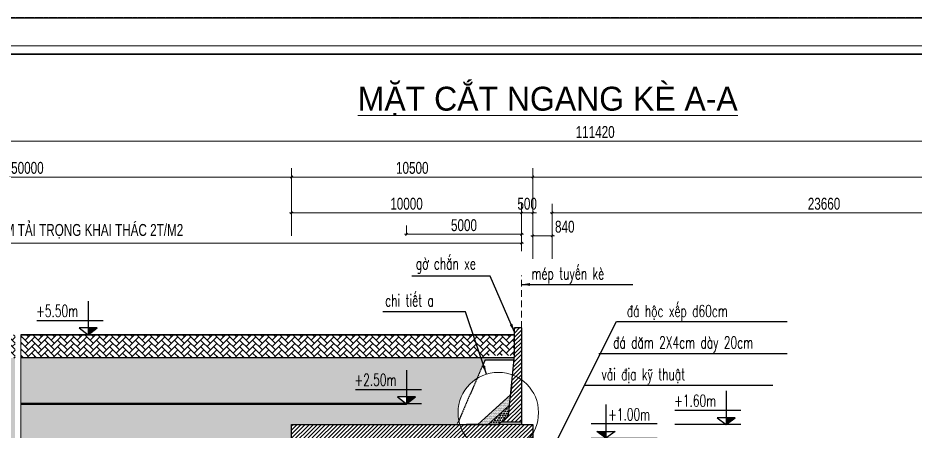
# Model space of a CAD drawing. Header units: millimetres. Extents: x -95488 to 835450, y -398213 to -214134.
# Drawn here: x -69913 to -30869, y -247112 to -229140 of the extents above; entities that cross this region are included whole.
import ezdxf
from ezdxf.enums import TextEntityAlignment as Align

# ---------------------------------------------------------------- set-up
doc = ezdxf.new("R2010")
doc.units = ezdxf.units.MM
doc.header["$MEASUREMENT"] = 0
doc.linetypes.add('HIDDEN', pattern=[0.375, 0.25, -0.125])
doc.layers.add('00 MV', color=3, linetype='Continuous', plot=False)
for name, color, linetype, lineweight in [('01 TEXT', 7, 'Continuous', 13), ('DIM', 177, 'Continuous', 20), ('TEXT', 2, 'Continuous', 20), ('THAY', 7, 'Continuous', 25)]:
    doc.layers.add(name, color=color, linetype=linetype, lineweight=lineweight)
for name, color, linetype in [('bao', 2, 'Continuous'), ('Border', 2, 'Continuous'), ('Bound', 1, 'Continuous'), ('DIMENSION', 4, 'Continuous'), ('DLINE', 4, 'Continuous'), ('Hatch', 250, 'Continuous'), ('hidden', 4, 'HIDDEN'), ('LDKT', 2, 'Continuous'), ('Net vang', 2, 'Continuous')]:
    doc.layers.add(name, color=color, linetype=linetype)
doc.styles.add('ROMANS', font='vnsimli.shx', dxfattribs={"width": 0.6})
doc.styles.add('TBV', font='VHHELS_0.TTF', dxfattribs={"width": 0.9, "height": 320})
doc.styles.add('THUONG', font='vnsimli.shx', dxfattribs={"width": 0.55})
doc.styles.add('TXTDIM', font='VNARIAL_0.TTF', dxfattribs={"width": 0.7})
doc.dimstyles.new('250', dxfattribs={"dimscale": 250, "dimtxt": 1.8, "dimasz": 1.5, "dimexe": 0.5, "dimexo": 0.5, "dimgap": 0.9, "dimtad": 1, "dimdec": 3, "dimlfac": 0.1, "dimdsep": 46, "dimtxsty": 'ROMANS', "dimcen": -0.5, "dimclrd": 4, "dimclre": 7, "dimclrt": 2, "dimadec": 3, "dimazin": 2, "dimtfac": 1, "dimtdec": 3, "dimtix": 1, "dimtmove": 1, "dimatfit": 3, "dimfxl": 1, "dimtolj": 1, "dimtzin": 0, "dimlwd": -1, "dimlwe": -1, "dimarcsym": 0})
doc.dimstyles.new('DIM 260', dxfattribs={"dimscale": 260, "dimtxt": 2, "dimasz": 0.3, "dimexe": 1.5, "dimexo": 0, "dimgap": 0.5, "dimtad": 1, "dimdec": 0, "dimzin": 12, "dimdsep": 46, "dimtxsty": 'TXTDIM', "dimblk": 'SLASH', "dimcen": 1.5, "dimclrd": 256, "dimclre": 256, "dimclrt": 2, "dimadec": 0, "dimazin": 0, "dimtfac": 1, "dimtdec": 0, "dimtix": 1, "dimtmove": 0, "dimatfit": 3, "dimldrblk": 'DOT', "dimfxl": 2, "dimtolj": 1, "dimtzin": 0, "dimlwd": 9, "dimlwe": 9, "dimarcsym": 1})
pattern_1 = [(45, (388041.33, 227777.03), (2e-14, 282.84271), [600, -200]), (135, (388182.76, 227918.46), (2e-14, 282.84271), [600, -200])]

# ---------------------------------------------------------------- blocks, each defined once
blk = doc.blocks.new('Caodo')
at = {"layer": 'DLINE'}
blk.add_hatch(color=256, dxfattribs=at).paths.add_polyline_path([(-0.02, 1.19), (-1.6, 1.19), (-0.02, -0.01)])
for p, q in [((-0.02, 5.85), (-0.02, -0.01)), ((8.89, 2.49), (-2.61, 2.49)), ((-0.02, -0.01), (-1.6, 1.19)), ((-1.6, 1.19), (1.56, 1.19)), ((1.56, 1.19), (-0.02, -0.01)), ((-2.61, -0.01), (8.89, -0.01))]:
    blk.add_line(p, q, dxfattribs=at)
blk = doc.blocks.new('SLASH')
at = {"layer": 'DIM', "color": 16, "linetype": 'Continuous'}
for p, q in [((-1.2, 0), (1.2, 0)), ((-0.6, -0.6), (0.6, 0.6))]:
    blk.add_line(p, q, dxfattribs=at)
blk = doc.blocks.new('*D32')
at = {"layer": 'Defpoints', "color": 0}
for p in [(-58001, -236061), (-81001, -238618), (-58001, -238618)]:
    blk.add_point(p, dxfattribs=at)
at = {"layer": 'DIM', "lineweight": 9}
for p, q in [((-81001, -238618), (-81001, -235671)), ((-58001, -238618), (-58001, -235671)), ((-80923, -236061), (-58079, -236061))]:
    blk.add_line(p, q, dxfattribs=at)
at = {"layer": 'DIM', "lineweight": 9, "xscale": 78, "yscale": 78, "zscale": 78, "rotation": 180}
blk.add_blockref('SLASH', (-81001, -236061), dxfattribs=at)
at = {"layer": 'DIM', "lineweight": 9, "xscale": 78, "yscale": 78, "zscale": 78}
blk.add_blockref('SLASH', (-58001, -236061), dxfattribs=at)
at = {"layer": 'DIM', "color": 2, "insert": (-69501, -235665), "char_height": 520, "attachment_point": 5, "style": 'TXTDIM'}
blk.add_mtext('\\A1;50000', dxfattribs=at)
blk = doc.blocks.new('_Dot')
at = {"color": 0, "linetype": 'ByBlock', "lineweight": -2}
blk.add_line((-0.5, 0), (-1, 0), dxfattribs=at)
at = {"color": 0, "linetype": 'ByBlock', "const_width": 0.5}
blk.add_lwpolyline([(-0.25, 0, 1), (0.25, 0, 1)], format="xyb", close=True, dxfattribs=at)
blk = doc.blocks.new('*D33')
at = {"layer": 'Defpoints', "color": 0}
for p in [(-47501, -236061), (-58001, -238618), (-47501, -238618)]:
    blk.add_point(p, dxfattribs=at)
at = {"layer": 'DIM', "lineweight": 9}
for p, q in [((-58001, -238618), (-58001, -235671)), ((-47501, -238618), (-47501, -235671)), ((-57923, -236061), (-47579, -236061))]:
    blk.add_line(p, q, dxfattribs=at)
at = {"layer": 'DIM', "lineweight": 9, "xscale": 78, "yscale": 78, "zscale": 78, "rotation": 180}
blk.add_blockref('SLASH', (-58001, -236061), dxfattribs=at)
at = {"layer": 'DIM', "lineweight": 9, "xscale": 78, "yscale": 78, "zscale": 78}
blk.add_blockref('SLASH', (-47501, -236061), dxfattribs=at)
at = {"layer": 'DIM', "color": 2, "insert": (-52751, -235665), "char_height": 520, "attachment_point": 5, "style": 'TXTDIM'}
blk.add_mtext('\\A1;10500', dxfattribs=at)
blk = doc.blocks.new('*D34')
at = {"layer": 'Defpoints', "color": 0}
for p in [(-2581, -236061), (-47501, -238618), (-2581, -238618)]:
    blk.add_point(p, dxfattribs=at)
at = {"layer": 'DIM', "lineweight": 9}
for p, q in [((-47501, -238618), (-47501, -235671)), ((-2581, -238618), (-2581, -235671)), ((-47423, -236061), (-2659, -236061))]:
    blk.add_line(p, q, dxfattribs=at)
at = {"layer": 'DIM', "lineweight": 9, "xscale": 78, "yscale": 78, "zscale": 78, "rotation": 180}
blk.add_blockref('SLASH', (-47501, -236061), dxfattribs=at)
at = {"layer": 'DIM', "lineweight": 9, "xscale": 78, "yscale": 78, "zscale": 78}
blk.add_blockref('SLASH', (-2581, -236061), dxfattribs=at)
at = {"layer": 'DIM', "color": 2, "insert": (-25041, -235665), "char_height": 520, "attachment_point": 5, "style": 'TXTDIM'}
blk.add_mtext('\\A1;44920', dxfattribs=at)
blk = doc.blocks.new('*D35')
at = {"layer": 'Defpoints', "color": 0}
for p in [(-48001, -237621), (-58001, -238618), (-48001, -238618)]:
    blk.add_point(p, dxfattribs=at)
at = {"layer": 'DIM', "lineweight": 9}
for p, q in [((-58001, -238618), (-58001, -237231)), ((-48001, -238618), (-48001, -237231)), ((-57923, -237621), (-48079, -237621))]:
    blk.add_line(p, q, dxfattribs=at)
at = {"layer": 'DIM', "lineweight": 9, "xscale": 78, "yscale": 78, "zscale": 78, "rotation": 180}
blk.add_blockref('SLASH', (-58001, -237621), dxfattribs=at)
at = {"layer": 'DIM', "lineweight": 9, "xscale": 78, "yscale": 78, "zscale": 78}
blk.add_blockref('SLASH', (-48001, -237621), dxfattribs=at)
at = {"layer": 'DIM', "color": 2, "insert": (-53001, -237225), "char_height": 520, "attachment_point": 5, "style": 'TXTDIM'}
blk.add_mtext('\\A1;10000', dxfattribs=at)
blk = doc.blocks.new('*D36')
at = {"layer": 'Defpoints', "color": 0}
for p in [(-46660, -238619), (-47501, -239617), (-46660, -239617)]:
    blk.add_point(p, dxfattribs=at)
at = {"layer": 'DIM', "lineweight": 9}
for p, q in [((-47501, -239617), (-47501, -238229)), ((-46660, -239617), (-46660, -238229)), ((-47423, -238619), (-46738, -238619))]:
    blk.add_line(p, q, dxfattribs=at)
at = {"layer": 'DIM', "lineweight": 9, "xscale": 78, "yscale": 78, "zscale": 78, "rotation": 180}
blk.add_blockref('SLASH', (-47501, -238619), dxfattribs=at)
at = {"layer": 'DIM', "lineweight": 9, "xscale": 78, "yscale": 78, "zscale": 78}
blk.add_blockref('SLASH', (-46660, -238619), dxfattribs=at)
at = {"layer": 'DIM', "color": 2, "insert": (-46114, -238224), "char_height": 520, "attachment_point": 5, "style": 'TXTDIM'}
blk.add_mtext('\\A1;840', dxfattribs=at)
blk = doc.blocks.new('*D37')
at = {"layer": 'Defpoints', "color": 0}
for p in [(-23001, -237621), (-46660, -238618), (-23001, -238618)]:
    blk.add_point(p, dxfattribs=at)
at = {"layer": 'DIM', "lineweight": 9}
for p, q in [((-46660, -238618), (-46660, -237231)), ((-23001, -238618), (-23001, -237231)), ((-46582, -237621), (-23079, -237621))]:
    blk.add_line(p, q, dxfattribs=at)
at = {"layer": 'DIM', "lineweight": 9, "xscale": 78, "yscale": 78, "zscale": 78, "rotation": 180}
blk.add_blockref('SLASH', (-46660, -237621), dxfattribs=at)
at = {"layer": 'DIM', "lineweight": 9, "xscale": 78, "yscale": 78, "zscale": 78}
blk.add_blockref('SLASH', (-23001, -237621), dxfattribs=at)
at = {"layer": 'DIM', "color": 2, "insert": (-34830, -237225), "char_height": 520, "attachment_point": 5, "style": 'TXTDIM'}
blk.add_mtext('\\A1;23660', dxfattribs=at)
blk = doc.blocks.new('*D47')
at = {"layer": 'Defpoints', "color": 0}
for p in [(-2581, -234501), (-87001, -238618), (-2581, -238618)]:
    blk.add_point(p, dxfattribs=at)
at = {"layer": 'DIM', "lineweight": 9}
for p, q in [((-87001, -238618), (-87001, -234111)), ((-2581, -238618), (-2581, -234111)), ((-86923, -234501), (-2659, -234501))]:
    blk.add_line(p, q, dxfattribs=at)
at = {"layer": 'DIM', "lineweight": 9, "xscale": 78, "yscale": 78, "zscale": 78, "rotation": 180}
blk.add_blockref('SLASH', (-87001, -234501), dxfattribs=at)
at = {"layer": 'DIM', "lineweight": 9, "xscale": 78, "yscale": 78, "zscale": 78}
blk.add_blockref('SLASH', (-2581, -234501), dxfattribs=at)
at = {"layer": 'DIM', "color": 2, "insert": (-44791, -234105), "char_height": 520, "attachment_point": 5, "style": 'TXTDIM'}
blk.add_mtext('\\A1;111420', dxfattribs=at)
blk = doc.blocks.new('*D48')
at = {"layer": 'Defpoints', "color": 0}
for p in [(-47501, -237621), (-48001, -238618), (-47501, -238618)]:
    blk.add_point(p, dxfattribs=at)
at = {"layer": 'DIM', "lineweight": 9}
for p, q in [((-48001, -238618), (-48001, -237231)), ((-47501, -238618), (-47501, -237231)), ((-48079, -237621), (-48157, -237621)), ((-48001, -237621), (-47501, -237621)), ((-47423, -237621), (-47345, -237621))]:
    blk.add_line(p, q, dxfattribs=at)
at = {"layer": 'DIM', "lineweight": 9, "xscale": 78, "yscale": 78, "zscale": 78}
blk.add_blockref('SLASH', (-48001, -237621), dxfattribs=at)
at = {"layer": 'DIM', "lineweight": 9, "xscale": 78, "yscale": 78, "zscale": 78, "rotation": 180}
blk.add_blockref('SLASH', (-47501, -237621), dxfattribs=at)
at = {"layer": 'DIM', "color": 2, "insert": (-47751, -237225), "char_height": 520, "attachment_point": 5, "style": 'TXTDIM'}
blk.add_mtext('\\A1;500', dxfattribs=at)
blk = doc.blocks.new('*D80')
at = {"layer": 'Defpoints', "color": 0}
for p in [(-53001, -238553), (-53001, -238553), (-48001, -238618)]:
    blk.add_point(p, dxfattribs=at)
at = {"layer": 'DIM', "lineweight": 9}
for p, q in [((-53001, -238553), (-53001, -238163)), ((-48001, -238618), (-48001, -238163)), ((-48079, -238553), (-52923, -238553))]:
    blk.add_line(p, q, dxfattribs=at)
at = {"layer": 'DIM', "lineweight": 9, "xscale": 78, "yscale": 78, "zscale": 78, "rotation": 180}
blk.add_blockref('SLASH', (-53001, -238553), dxfattribs=at)
at = {"layer": 'DIM', "lineweight": 9, "xscale": 78, "yscale": 78, "zscale": 78}
blk.add_blockref('SLASH', (-48001, -238553), dxfattribs=at)
at = {"layer": 'DIM', "color": 2, "insert": (-50501, -238158), "char_height": 520, "attachment_point": 5, "style": 'TXTDIM'}
blk.add_mtext('\\A1;5000', dxfattribs=at)
blk = doc.blocks.new('*D81')
at = {"layer": 'Defpoints', "color": 0}
for p in [(-88001, -238934), (-88001, -239289), (-48001, -239289)]:
    blk.add_point(p, dxfattribs=at)
at = {"layer": 'DIM', "lineweight": 9}
for p, q in [((-88001, -239289), (-88001, -238544)), ((-48001, -239289), (-48001, -238544)), ((-48079, -238934), (-87923, -238934))]:
    blk.add_line(p, q, dxfattribs=at)
at = {"layer": 'DIM', "lineweight": 9, "xscale": 78, "yscale": 78, "zscale": 78, "rotation": 180}
blk.add_blockref('SLASH', (-88001, -238934), dxfattribs=at)
at = {"layer": 'DIM', "lineweight": 9, "xscale": 78, "yscale": 78, "zscale": 78}
blk.add_blockref('SLASH', (-48001, -238934), dxfattribs=at)
at = {"layer": 'DIM', "color": 2, "insert": (-68001, -238421), "char_height": 520, "attachment_point": 5, "style": 'TXTDIM'}
blk.add_mtext('\\A1;PH{\\fArial|b0|i0|c0|p34;ẠM VI 60M TẢI TRỌNG KHAI THÁC 2T/M2}', dxfattribs=at)

msp = doc.modelspace()

# ---------------------------------------------------------------- hatches: boundary and pattern name
at = {"layer": 'Hatch'}
h = msp.add_hatch(dxfattribs=at)
h.set_pattern_fill('ANSI31', color=256, scale=1000, style=0)
h.set_pattern_definition([(45, (0, -1684.23), (-88.38835, 88.38835), [])])
h.paths.add_polyline_path([(-56900.8, -247427.5), (-56322.7, -247427.5, 0.1427326), (-56524.3, -246827.5), (-58000.8, -246827.5), (-58000.8, -248127.5), (-56900.8, -248127.5)])
h.paths.add_polyline_path([(-50676.7, -246827.5), (-52104.1, -246827.5), (-52108.5, -246830.9), (-52113, -246827.5), (-56524.3, -246827.5, -0.1427326), (-56322.7, -247427.5), (-50351.3, -247427.5, -0.0984794)])
h.paths.add_polyline_path([(-47500.8, -246827.5), (-48000.8, -246827.5), (-49000.8, -246827.5), (-49447.9, -246827.5), (-50676.7, -246827.5, 0.0984794), (-50351.3, -247427.5), (-47660, -247427.5, 0.0395282), (-47500.8, -247201.8)])
h.paths.add_polyline_path([(-47500.8, -247201.8, -0.0395282), (-47660, -247427.5), (-47500.8, -247427.5)], flags=17)
h.paths.add_polyline_path([(-48000.8, -244877.1, 0.0624306), (-48385.4, -244673.4), (-48561, -246429.5), (-48890.3, -246727.5), (-48000.8, -246727.5)])
h.paths.add_polyline_path([(-48000.8, -243727.5), (-48000.8, -242627.5), (-48300.8, -242627.5), (-48300.8, -243827.5), (-48385.4, -244673.4, -0.0624306), (-48000.8, -244877.1)])
h = msp.add_hatch(dxfattribs=at)
h.set_pattern_fill('AR-HBONE', color=256, scale=50, style=0)
h.set_pattern_definition(pattern_1)
h.paths.add_polyline_path([(-70038.5, -243927.5), (-70038.5, -242927.5), (-88000.8, -242927.5), (-88000.8, -243927.5)])
h.paths.add_polyline_path([(-69786.6, -242927.5), (-69786.6, -243927.5), (-69674.8, -243927.5), (-69674.8, -242927.5)])
h = msp.add_hatch(dxfattribs=at)
h.set_pattern_fill('AR-HBONE', color=256, scale=50, style=0)
h.set_pattern_definition(pattern_1)
h.paths.add_polyline_path([(-48300.8, -242927.5), (-69674.8, -242927.5), (-69674.8, -243927.5), (-49544.1, -243927.5), (-49500.8, -243827.5), (-48300.8, -243827.5)])
h = msp.add_hatch(dxfattribs=at)
h.set_pattern_fill('AR-SAND', color=256, scale=150, style=0)
h.paths.add_polyline_path([(-70038.5, -243927.5), (-88000.8, -243927.5), (-88000.8, -245927.5), (-70038.5, -245927.5)])
h.paths.add_polyline_path([(-70038.5, -245927.5), (-88000.8, -245927.5), (-88000.8, -246427.5), (-87000.8, -246427.5), (-81000.8, -248427.5), (-70038.5, -248427.5)])
h.paths.add_polyline_path([(-49933.5, -244826.1), (-49587.4, -244027.5), (-48320.8, -244027.5), (-48310.8, -243927.5), (-69786.6, -243927.5), (-69786.6, -245927.5), (-53000.8, -245927.5), (-53395.8, -245627.5), (-52605.8, -245627.5), (-53000.8, -245927.5), (-69786.6, -245927.5), (-69786.6, -248427.5), (-65140.8, -248427.5), (-64877.4, -248227.5), (-64614.1, -248427.5), (-59479.9, -248427.5), (-59100.8, -248227.5), (-58296.2, -248227.5, -0.1844826), (-58584.2, -247473.3, -0.7344681), (-56524.3, -246827.5), (-50800.8, -246827.5), (-50722.4, -246646.7, -0.0485357), (-50755.2, -246309.4, -0.2584883)])
h.paths.add_polyline_path([(-58000.8, -246827.5), (-56524.3, -246827.5, 0.7344681), (-58584.2, -247473.3, 0.1844826), (-58296.2, -248227.5), (-58100.8, -248227.5), (-58100.8, -248127.5), (-58000.8, -248127.5)], flags=17)
h.paths.add_polyline_path([(-78879, -245913.3), (-76333.5, -245913.3), (-76333.5, -244650.5), (-78879, -244650.5)], flags=24)
h.paths.add_polyline_path([(-83186.8, -245217.2), (-71712.2, -245217.2), (-71712.2, -243675.8), (-83186.8, -243675.8)], flags=9)
h.paths.add_polyline_path([(-55390, -245259.2), (-53327.3, -245259.2), (-53327.3, -244479.2), (-55390, -244479.2)], flags=24)
at = {"layer": 'Hatch', "lineweight": 30}
h = msp.add_hatch(dxfattribs=at)
h.set_pattern_fill('DOTS', color=4, scale=500, style=0)
h.set_pattern_definition([(0, (779981.62, -92926.402), (15.625, 31.25), [0, -31.25])])
h.paths.add_polyline_path([(-48516.5, -245984.6), (-48511.2, -245932), (-48472, -245539.7), (-49894.9, -246827.5), (-49447.9, -246827.5)])
at = {"layer": 'Hatch'}
h = msp.add_hatch(dxfattribs=at)
h.set_pattern_fill('TRIANG', color=256, scale=300, style=0)
h.set_pattern_definition([(60, (779981.62, -92926.4), (-56.25, 97.427858), [56.25, -56.25]), (120, (779981.62, -92926.4), (-112.5, 6e-08), [56.25, -56.25]), (0, (779953.5, -92877.69), (56.25, 97.427858), [56.25, -56.25])])
h.paths.add_polyline_path([(-48561, -246429.5), (-48516.5, -245984.6), (-49447.9, -246827.5), (-49000.8, -246827.5)])
h = msp.add_hatch(dxfattribs=at)
h.set_pattern_fill('ANSI31', color=256, scale=3200, style=0)
h.set_pattern_definition([(45, (0, -1684.23), (-282.8427, 282.8427), [])])
h.paths.add_polyline_path([(-21064.4, -285131.5), (-22450.8, -285131.5), (-22450.8, -286300.5), (-21064.4, -286300.5)])
h.paths.add_polyline_path([(-70038.5, -248427.5), (-81000.8, -248427.5), (-87000.8, -246427.5), (-88000.8, -246427.5), (-88000.8, -256627.5), (-70038.5, -256627.5)])
h.paths.add_polyline_path([(-83408.1, -248149), (-86408.1, -248149), (-86408.1, -247149)], flags=16)
h.paths.add_polyline_path([(-57813.1, -248545.7, -0.1300124), (-58296.2, -248227.5), (-59100.8, -248227.5), (-59824.5, -248609.3), (-59668.9, -248727.5), (-60458.9, -248727.5), (-60063.9, -248427.5), (-62291.3, -248427.5), (-64614.1, -248427.5), (-64482.5, -248527.5), (-65272.4, -248527.5), (-65140.8, -248427.5), (-69786.6, -248427.5), (-69786.6, -256627.5), (-58967.6, -256627.5)])
h.paths.add_polyline_path([(-57700.8, -251295.3), (-58462.5, -256627.5), (-57700.8, -256627.5)])
h.paths.add_polyline_path([(-56200.8, -248227.5), (-56609.8, -248227.5, -0.1783779), (-57300.8, -248594.3), (-57300.8, -256627.5), (-56200.8, -256627.5)])
h.paths.add_polyline_path([(-54700.8, -248227.5), (-55800.8, -248227.5), (-55800.8, -256627.5), (-54700.8, -256627.5)])
h.paths.add_polyline_path([(-53200.8, -248227.5), (-54300.8, -248227.5), (-54300.8, -256627.5), (-53200.8, -256627.5)])
h.paths.add_polyline_path([(-51750.8, -248227.5), (-52800.8, -248227.5), (-52800.8, -256627.5), (-51750.8, -256627.5)])
h.paths.add_polyline_path([(-49950.8, -248227.5), (-51250.8, -248227.5), (-51250.8, -256627.5), (-49950.8, -256627.5)])
h.paths.add_polyline_path([(-48250.8, -248227.5), (-49550.8, -248227.5), (-49550.8, -256627.5), (-48250.8, -256627.5)])
h.paths.add_polyline_path([(-47750.8, -250945.3), (-47750.8, -256627.5), (-46939, -256627.5)])
h.paths.add_polyline_path([(-46820.5, -248227.5), (-47500.8, -248227.5), (-47633.9, -248227.5), (-46433.9, -256627.5), (-21627.7, -256627.5)])
h.paths.add_polyline_path([(-36435.5, -252596.6), (-33435.5, -253596.6), (-36435.5, -253596.6)], flags=16)
h.paths.add_polyline_path([(-85479.5, -248946.7), (-84994.1, -248946.7), (-84994.1, -248166.7), (-85479.5, -248166.7)], flags=24)
h.paths.add_polyline_path([(-86813.3, -248070.4), (-86472.8, -248070.4), (-86472.8, -247290.4), (-86813.3, -247290.4)], flags=24)
h.paths.add_polyline_path([(-81676.6, -254636.6), (-80901.6, -254636.6), (-80901.6, -253856.6), (-81676.6, -253856.6)], flags=24)
h.paths.add_polyline_path([(-62355.3, -249835.7), (-60292.6, -249835.7), (-60292.6, -249055.7), (-62355.3, -249055.7)], flags=24)
h.paths.add_polyline_path([(-67157.1, -249660), (-65416.3, -249660), (-65416.3, -248880), (-67157.1, -248880)], flags=24)
h.paths.add_polyline_path([(-45569.4, -255371.4), (-39846.9, -255371.4), (-39846.9, -254331.4), (-45569.4, -254331.4)], flags=24)
h.paths.add_polyline_path([(-35506.9, -254394.2), (-35021.5, -254394.2), (-35021.5, -253614.2), (-35506.9, -253614.2)], flags=24)
h.paths.add_polyline_path([(-36840.7, -253517.9), (-36500.2, -253517.9), (-36500.2, -252737.9), (-36840.7, -252737.9)], flags=24)

# ---------------------------------------------------------------- linework, layer by layer
at = {"layer": '00 MV', "color": 3, "linetype": 'HIDDEN', "ltscale": 0.1}
msp.add_lwpolyline([(-95488.4, -305987.4), (13196.2, -305987.4), (13196.2, -229139.8), (-95488.4, -229139.8)], close=True, dxfattribs=at)
at = {"layer": '01 TEXT', "linetype": 'Continuous'}
msp.add_lwpolyline([(-90500.2, -304724.1), (-90500.2, -230351.5), (11841.5, -230351.5), (11841.5, -304724.1)], close=True, dxfattribs=at)
at = {"layer": '01 TEXT', "color": 4, "const_width": 64.7}
msp.add_lwpolyline([(-90134.3, -304358.1), (-90134.3, -230717.4), (11475.6, -230717.4), (11475.6, -304358.1)], close=True, dxfattribs=at)
at = {"layer": 'bao'}
msp.add_line((-48400.8, -242927.5), (-69786.6, -242927.5), dxfattribs=at)
at = {"layer": 'bao', "color": 4}
for p, q in [((-44629.3, -243734.5), (-36440.6, -243734.5)), ((-45250.5, -245117.7), (-37061.8, -245117.7))]:
    msp.add_line(p, q, dxfattribs=at)
at = {"layer": 'Border'}
for p, q in [((-48300.8, -243827.5), (-48300.8, -242627.5)), ((-48000.8, -242627.5), (-48300.8, -242627.5)), ((-48000.8, -242627.5), (-48000.8, -243727.5)), ((-48561, -246429.5), (-48300.8, -243827.5)), ((-48000.8, -243727.5), (-48000.8, -246827.5)), ((-49000.8, -246827.5), (-48561, -246429.5)), ((-58000.8, -246827.5), (-49000.8, -246827.5)), ((-58000.8, -248127.5), (-58000.8, -246827.5)), ((-48000.8, -246827.5), (-49000.8, -246827.5)), ((-48000.8, -246827.5), (-47500.8, -246827.5)), ((-47500.8, -246827.5), (-47500.8, -247427.5))]:
    msp.add_line(p, q, dxfattribs=at)
for points in [[(-48472, -245539.7), (-49894.9, -246827.5)], [(-48000.8, -246727.5), (-48890.3, -246727.5)]]:
    msp.add_lwpolyline(points, dxfattribs=at)
at = {"layer": 'Bound'}
msp.add_line((-69786.6, -242927.5), (-48300.8, -242927.5), dxfattribs=at)
at = {"layer": 'Bound', "color": 3}
msp.add_lwpolyline([(-48516.5, -245984.6), (-49447.9, -246827.5)], dxfattribs=at)
at = {"layer": 'DIM', "color": 4, "lineweight": 30}
for p, q in [((-48422.2, -245042.2), (-48472, -245539.7)), ((-48472, -245539.7), (-49894.9, -246827.5)), ((-48561, -246429.5), (-48516.5, -245984.6)), ((-49000.8, -246827.5), (-48561, -246429.5)), ((-49894.9, -246827.5), (-50394.9, -246827.5)), ((-49447.9, -246827.5), (-49000.8, -246827.5))]:
    msp.add_line(p, q, dxfattribs=at)
at = {"layer": 'DIMENSION'}
msp.add_line((-48310.8, -243927.5), (-69786.6, -243927.5), dxfattribs=at)
at = {"layer": 'hidden', "ltscale": 100}
for p, q in [((-49587.4, -244027.5), (-50800.8, -246827.5)), ((-48300.8, -244027.5), (-49587.4, -244027.5))]:
    msp.add_line(p, q, dxfattribs=at)
at = {"layer": 'LDKT', "color": 1, "const_width": 100}
msp.add_lwpolyline([(-53000.8, -245927.5), (-69786.6, -245927.5)], dxfattribs=at)
at = {"layer": 'Net vang'}
msp.add_lwpolyline([(-95488.4, -229139.8), (13196.2, -229139.8), (13196.2, -305987.4), (-95488.4, -305987.4)], close=True, dxfattribs=at)
at = {"layer": 'TEXT', "linetype": 'HIDDEN', "ltscale": 1200}
msp.add_line((-48000.8, -242627.5), (-48000.8, -240337.6), dxfattribs=at)
at = {"layer": 'TEXT', "color": 8}
msp.add_line((-69786.6, -242927.5), (-69786.6, -279063.5), dxfattribs=at)
at = {"layer": 'TEXT'}
msp.add_circle((-49005.6, -246309.4), 1749.6, dxfattribs=at)
at = {"layer": 'THAY', "color": 1}
msp.add_line((-48300.8, -242927.5), (-69786.6, -242927.5), dxfattribs=at)

# ---------------------------------------------------------------- block references
at = {"yscale": 250, "zscale": 250}
for p, xscale in [((-66862.6, -242924.1), -250), ((-53005.2, -245924.1), -250), ((-39097, -246827.5), -250), ((-44315.6, -247424.1), 250)]:
    msp.add_blockref('Caodo', p, dxfattribs=dict(at, xscale=xscale))

# ---------------------------------------------------------------- texts
at = {"layer": 'TEXT', "style": 'TBV'}
msp.add_text('%%UmÆt c¾t ngang kÌ a-a', height=1040, dxfattribs=at).set_placement((-46854.6, -232651.8), align=Align.MIDDLE_CENTER)
at = {"layer": 'TEXT', "style": 'THUONG', "width": 0.65}
for s, p in [('gê ch¾n xe', (-52590.3, -240080)), ('mÐp tuyÕn kÌ', (-47557.3, -240519.8)), ('chi tiÕt a', (-53931.4, -241690)), ('®¸ héc xÕp d60cm', (-43411.8, -242148.2)), ('®¸ d¨m 2X4cm dµy 20cm', (-44004.4, -243518.9)), ('v¶i ®Þa kü thuËt', (-44513.9, -244903.1))]:
    msp.add_text(s, height=520, dxfattribs=at).set_placement(p)
for s, p in [('+5.50m', (-69117.4, -242302.5)), ('+2.50m', (-55260, -245302.5)), ('+1.60m', (-41351.7, -246205.9)), ('+1.00m', (-44228.2, -246802.5))]:
    msp.add_text(s, height=520, dxfattribs=at).set_placement(p, align=Align.BOTTOM_LEFT)

# ---------------------------------------------------------------- dimensions: what is measured, and where the dimension line sits
at = {"layer": 'DIM'}
dim = msp.add_linear_dim(base=(-2580.8, -234500.6), p1=(-87000.8, -238618.1), p2=(-2580.8, -238618.1), text='111420', dimstyle='DIM 260', dxfattribs=at)
dim.commit()
dim.dimension.update_dxf_attribs({"geometry": '*D47', "text_midpoint": (-44790.8, -234105.1)})
for base, p1, p2, text, picture, middle in [((-88000.8, -238934.5), (-48000.8, -239288.7), (-88000.8, -239288.7), 'PH{\\fArial|b0|i0|c0|p34;ẠM VI 60M TẢI TRỌNG KHAI THÁC 2T/M2}', '*D81', (-68000.8, -238421.2)), ((-58000.8, -236060.6), (-81000.8, -238618.1), (-58000.8, -238618.1), '50000', '*D32', (-69500.8, -235665.1)), ((-23000.8, -237620.6), (-46660, -238618.1), (-23000.8, -238618.1), '23660', '*D37', (-34830.4, -237224.9))]:
    dim = msp.add_linear_dim(base=base, p1=p1, p2=p2, text=text, dimstyle='DIM 260', override={"dimtmove": 1}, dxfattribs=at)
    dim.commit()
    dim.dimension.update_dxf_attribs({"geometry": picture, "text_midpoint": middle})
for base, p1, p2, picture, middle in [((-47500.8, -236060.6), (-58000.8, -238618.1), (-47500.8, -238618.1), '*D33', (-52750.8, -235665.1)), ((-2580.8, -236060.6), (-47500.8, -238618.1), (-2580.8, -238618.1), '*D34', (-25040.8, -235665.1))]:
    dim = msp.add_linear_dim(base=base, p1=p1, p2=p2, dimstyle='DIM 260', override={"dimtmove": 1}, dxfattribs=at)
    dim.commit()
    dim.dimension.update_dxf_attribs({"geometry": picture, "text_midpoint": middle})
for base, p1, p2, picture, middle in [((-48000.8, -237620.6), (-58000.8, -238618.1), (-48000.8, -238618.1), '*D35', (-53000.8, -237225.1)), ((-47500.8, -237620.6), (-48000.8, -238618.1), (-47500.8, -238618.1), '*D48', (-47750.8, -237225.1)), ((-53000.8, -238553.1), (-48000.8, -238618.1), (-53000.8, -238553.1), '*D80', (-50500.8, -238157.6))]:
    dim = msp.add_linear_dim(base=base, p1=p1, p2=p2, dimstyle='DIM 260', dxfattribs=at)
    dim.commit()
    dim.dimension.update_dxf_attribs({"geometry": picture, "text_midpoint": middle})
dim = msp.add_linear_dim(base=(-46660, -238619), p1=(-47500.8, -239616.6), p2=(-46660, -239616.6), text='840', dimstyle='DIM 260', override={"dimtmove": 1}, dxfattribs=at)
dim.commit()
dim.dimension.update_dxf_attribs({"geometry": '*D36', "text_midpoint": (-46114.3, -238619), "dimtype": 160})

# ---------------------------------------------------------------- leaders
at = {"layer": 'bao'}
for points in [[(-48300.8, -242813.5), (-49364.1, -240376.9), (-52770.1, -240376.9)], [(-48000.8, -240735.6), (-43151.8, -240735.6)], [(-49521.3, -244637.5), (-50432.8, -241925.1), (-54027.8, -241925.1)], [(-46815.6, -248227.5), (-43858.2, -242351.2), (-36440.4, -242351.2)]]:
    msp.add_leader(points, dimstyle='250', dxfattribs=at)

doc.saveas('drawing.dxf')
